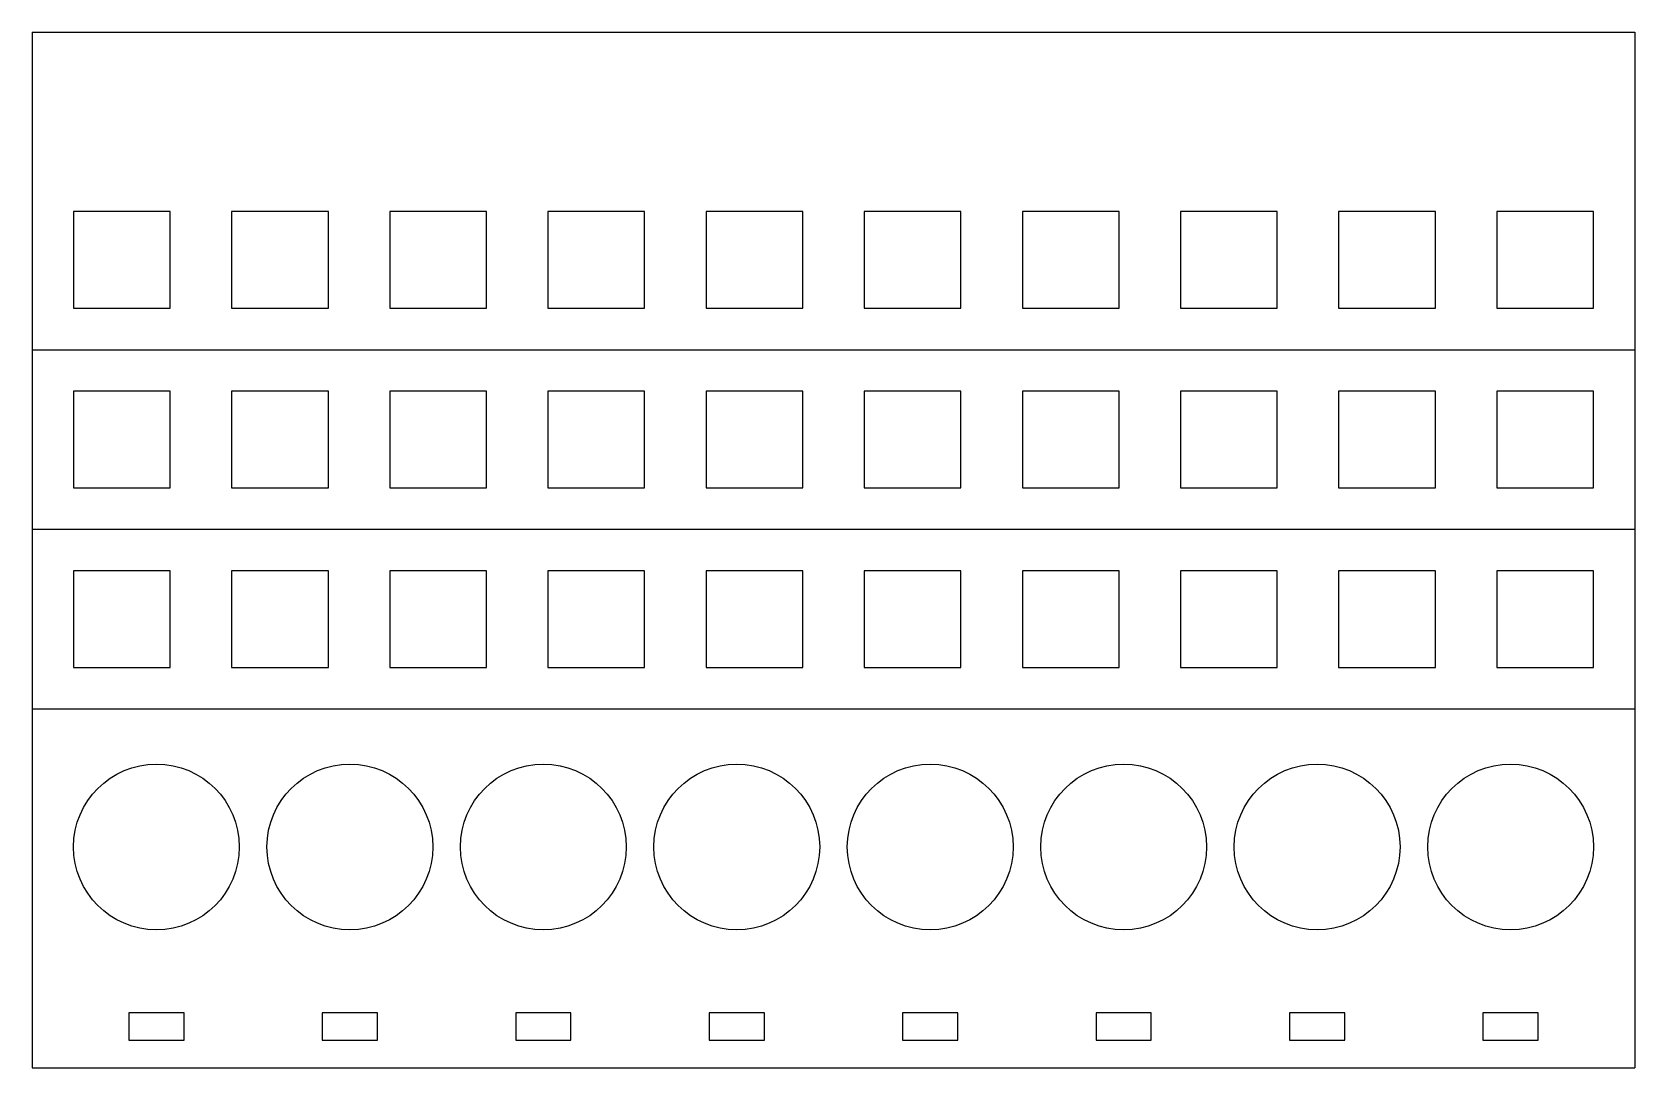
# Model space of a CAD drawing. Header units: millimetres. Extents: x -580 to 0, y 0 to 375.
import ezdxf

# ---------------------------------------------------------------- set-up
doc = ezdxf.new("R2010")
doc.units = ezdxf.units.MM

msp = doc.modelspace()

# ---------------------------------------------------------------- linework, layer by layer
at = {"color": 7, "linetype": 'Continuous', "lineweight": 25}
for p, q in [((-580, 375), (0, 375)), ((-580, 375), (-580, 0)), ((0, 375), (0, 0)), ((-530, 310), (-565, 310)), ((-565, 310), (-565, 275)), ((-530, 275), (-530, 310)), ((-472.78, 310), (-507.78, 310)), ((-507.78, 310), (-507.78, 275)), ((-472.78, 275), (-472.78, 310)), ((-415.56, 310), (-450.56, 310)), ((-450.56, 310), (-450.56, 275)), ((-415.56, 275), (-415.56, 310)), ((-358.33, 310), (-393.33, 310)), ((-393.33, 310), (-393.33, 275)), ((-358.33, 275), (-358.33, 310)), ((-301.11, 310), (-336.11, 310)), ((-336.11, 310), (-336.11, 275)), ((-301.11, 275), (-301.11, 310)), ((-243.89, 310), (-278.89, 310)), ((-278.89, 310), (-278.89, 275)), ((-243.89, 275), (-243.89, 310)), ((-186.67, 310), (-221.67, 310)), ((-221.67, 310), (-221.67, 275)), ((-186.67, 275), (-186.67, 310)), ((-129.44, 310), (-164.44, 310)), ((-164.44, 310), (-164.44, 275)), ((-129.44, 275), (-129.44, 310)), ((-72.22, 310), (-107.22, 310)), ((-107.22, 310), (-107.22, 275)), ((-72.22, 275), (-72.22, 310)), ((-15, 310), (-50, 310)), ((-50, 310), (-50, 275)), ((-15, 275), (-15, 310)), ((-565, 275), (-530, 275)), ((-507.78, 275), (-472.78, 275)), ((-450.56, 275), (-415.56, 275)), ((-393.33, 275), (-358.33, 275)), ((-336.11, 275), (-301.11, 275)), ((-278.89, 275), (-243.89, 275)), ((-221.67, 275), (-186.67, 275)), ((-164.44, 275), (-129.44, 275)), ((-107.22, 275), (-72.22, 275)), ((-50, 275), (-15, 275)), ((-580, 260), (0, 260)), ((-530, 245), (-565, 245)), ((-565, 245), (-565, 210)), ((-530, 210), (-530, 245)), ((-472.78, 245), (-507.78, 245)), ((-507.78, 245), (-507.78, 210)), ((-472.78, 210), (-472.78, 245)), ((-415.56, 245), (-450.56, 245)), ((-450.56, 245), (-450.56, 210)), ((-415.56, 210), (-415.56, 245)), ((-358.33, 245), (-393.33, 245)), ((-393.33, 245), (-393.33, 210)), ((-358.33, 210), (-358.33, 245)), ((-301.11, 245), (-336.11, 245)), ((-336.11, 245), (-336.11, 210)), ((-301.11, 210), (-301.11, 245)), ((-243.89, 245), (-278.89, 245)), ((-278.89, 245), (-278.89, 210)), ((-243.89, 210), (-243.89, 245)), ((-186.67, 245), (-221.67, 245)), ((-221.67, 245), (-221.67, 210)), ((-186.67, 210), (-186.67, 245)), ((-129.44, 245), (-164.44, 245)), ((-164.44, 245), (-164.44, 210)), ((-129.44, 210), (-129.44, 245)), ((-72.22, 245), (-107.22, 245)), ((-107.22, 245), (-107.22, 210)), ((-72.22, 210), (-72.22, 245)), ((-15, 245), (-50, 245)), ((-50, 245), (-50, 210)), ((-15, 210), (-15, 245)), ((-565, 210), (-530, 210)), ((-507.78, 210), (-472.78, 210)), ((-450.56, 210), (-415.56, 210)), ((-393.33, 210), (-358.33, 210)), ((-336.11, 210), (-301.11, 210)), ((-278.89, 210), (-243.89, 210)), ((-221.67, 210), (-186.67, 210)), ((-164.44, 210), (-129.44, 210)), ((-107.22, 210), (-72.22, 210)), ((-50, 210), (-15, 210)), ((-580, 195), (0, 195)), ((-530, 180), (-565, 180)), ((-565, 180), (-565, 145)), ((-530, 145), (-530, 180)), ((-507.78, 180), (-507.78, 145)), ((-472.78, 180), (-507.78, 180)), ((-472.78, 145), (-472.78, 180)), ((-450.56, 180), (-450.56, 145)), ((-415.56, 180), (-450.56, 180)), ((-415.56, 145), (-415.56, 180)), ((-393.33, 180), (-393.33, 145)), ((-358.33, 180), (-393.33, 180)), ((-358.33, 145), (-358.33, 180)), ((-336.11, 180), (-336.11, 145)), ((-301.11, 180), (-336.11, 180)), ((-301.11, 145), (-301.11, 180)), ((-278.89, 180), (-278.89, 145)), ((-243.89, 180), (-278.89, 180)), ((-243.89, 145), (-243.89, 180)), ((-221.67, 180), (-221.67, 145)), ((-186.67, 180), (-221.67, 180)), ((-186.67, 145), (-186.67, 180)), ((-164.44, 180), (-164.44, 145)), ((-129.44, 180), (-164.44, 180)), ((-129.44, 145), (-129.44, 180)), ((-107.22, 180), (-107.22, 145)), ((-72.22, 180), (-107.22, 180)), ((-72.22, 145), (-72.22, 180)), ((-50, 180), (-50, 145)), ((-15, 180), (-50, 180)), ((-15, 145), (-15, 180)), ((-565, 145), (-530, 145)), ((-507.78, 145), (-472.78, 145)), ((-450.56, 145), (-415.56, 145)), ((-393.33, 145), (-358.33, 145)), ((-336.11, 145), (-301.11, 145)), ((-278.89, 145), (-243.89, 145)), ((-221.67, 145), (-186.67, 145)), ((-164.44, 145), (-129.44, 145)), ((-107.22, 145), (-72.22, 145)), ((-50, 145), (-15, 145)), ((-580, 130), (0, 130)), ((-525, 20), (-545, 20)), ((-545, 20), (-545, 10)), ((-525, 10), (-525, 20)), ((-475, 20), (-475, 10)), ((-455, 20), (-475, 20)), ((-455, 10), (-455, 20)), ((-385, 20), (-405, 20)), ((-405, 20), (-405, 10)), ((-385, 10), (-385, 20)), ((-315, 20), (-335, 20)), ((-335, 20), (-335, 10)), ((-315, 10), (-315, 20)), ((-245, 20), (-265, 20)), ((-265, 20), (-265, 10)), ((-245, 10), (-245, 20)), ((-175, 20), (-195, 20)), ((-195, 20), (-195, 10)), ((-175, 10), (-175, 20)), ((-105, 20), (-125, 20)), ((-125, 20), (-125, 10)), ((-105, 10), (-105, 20)), ((-55, 20), (-55, 10)), ((-35, 20), (-55, 20)), ((-35, 10), (-35, 20)), ((-545, 10), (-525, 10)), ((-475, 10), (-455, 10)), ((-405, 10), (-385, 10)), ((-335, 10), (-315, 10)), ((-265, 10), (-245, 10)), ((-195, 10), (-175, 10)), ((-125, 10), (-105, 10)), ((-55, 10), (-35, 10)), ((-580, 0), (0, 0))]:
    msp.add_line(p, q, dxfattribs=at)
for centre in [(-535, 80), (-465, 80), (-395, 80), (-325, 80), (-255, 80), (-185, 80), (-115, 80), (-45, 80)]:
    msp.add_circle(centre, 30, dxfattribs=at)

doc.saveas('drawing.dxf')
